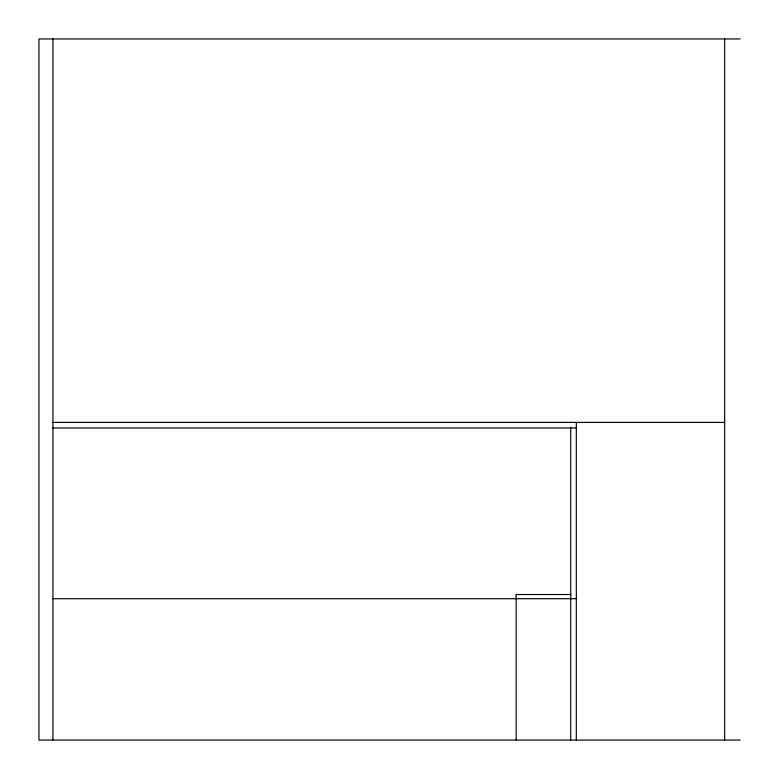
<?xml version="1.0" encoding="UTF-8"?>
<svg xmlns="http://www.w3.org/2000/svg" width="779" height="779" viewBox="0 0 779 779"><rect width="100%" height="100%" fill="white"/><g stroke="black" fill="none" stroke-linecap="round" stroke-linejoin="round"><path stroke-width="1.17" d="M740.05 38.95L38.95 38.95L38.95 740.05L740.05 740.05M52.943 422.384L724.655 422.384M52.943 427.983L576.324 427.983M570.725 594.513L516.146 594.513L516.146 740.05M52.943 598.71L576.324 598.71M724.655 38.95L724.655 740.05M576.324 422.384L576.324 740.05M570.725 427.233L570.725 740.05M52.943 38.95L52.943 740.05"/></g></svg>
